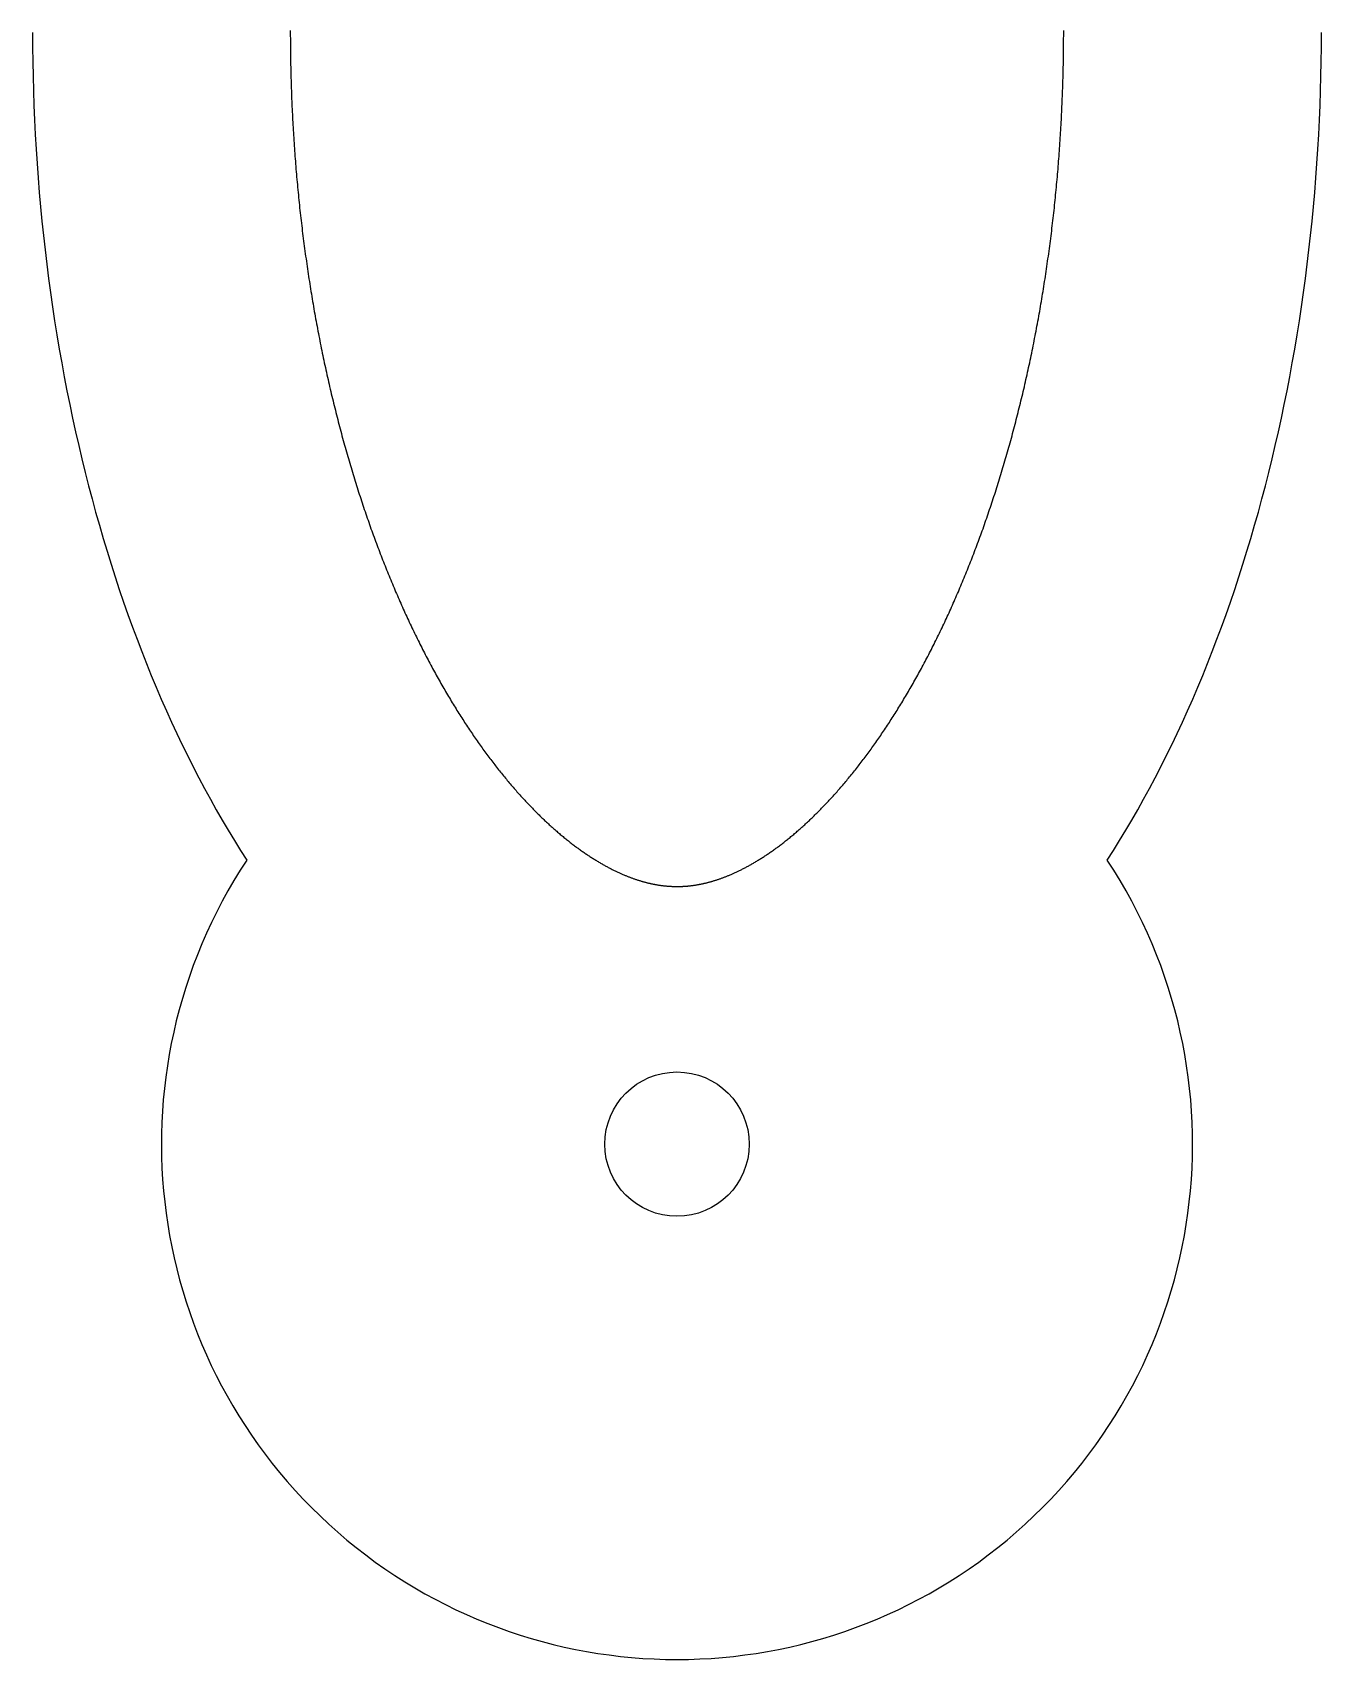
# Model space of a CAD drawing. Extents: x 0 to 210, y 0 to 192.
# Drawn here: x 105 to 155, y 0 to 63.1 of the extents above; entities that cross this region are included whole.
import ezdxf

# ---------------------------------------------------------------- set-up
doc = ezdxf.new("R2010")
doc.units = 0
doc.layers.get('0').update_dxf_attribs({"linetype": 'CONTINUOUS'})

msp = doc.modelspace()

# ---------------------------------------------------------------- linework, layer by layer
at = {"linetype": 'CONTINUOUS'}
for points in [[(105, 63.142, 0), (105.002, 62.575, 0), (105.009, 62.009, 0), (105.019, 61.444, 0), (105.034, 60.878, 0), (105.054, 60.313, 0), (105.077, 59.748, 0), (105.105, 59.184, 0), (105.138, 58.621, 0), (105.174, 58.058, 0), (105.215, 57.497, 0), (105.26, 56.936, 0), (105.309, 56.376, 0), (105.363, 55.818, 0), (105.421, 55.26, 0), (105.483, 54.704, 0), (105.549, 54.15, 0), (105.62, 53.597, 0), (105.694, 53.046, 0), (105.773, 52.496, 0), (105.856, 51.949, 0), (105.943, 51.403, 0), (106.035, 50.859, 0), (106.13, 50.317, 0), (106.23, 49.778, 0), (106.333, 49.241, 0), (106.441, 48.706, 0), (106.553, 48.174, 0), (106.669, 47.644, 0), (106.789, 47.117, 0), (106.912, 46.593, 0), (107.04, 46.072, 0), (107.172, 45.553, 0), (107.308, 45.038, 0), (107.447, 44.526, 0), (107.591, 44.016, 0), (107.738, 43.511, 0), (107.889, 43.008, 0), (108.044, 42.509, 0), (108.203, 42.014, 0), (108.366, 41.522, 0), (108.532, 41.034, 0), (108.702, 40.55, 0), (108.876, 40.069, 0), (109.053, 39.593, 0), (109.234, 39.121, 0), (109.418, 38.653, 0), (109.606, 38.189, 0), (109.798, 37.729, 0), (109.993, 37.274, 0), (110.191, 36.823, 0), (110.393, 36.377, 0), (110.598, 35.935, 0), (110.807, 35.498, 0), (111.018, 35.066, 0), (111.234, 34.638, 0), (111.452, 34.216, 0), (111.674, 33.798, 0), (111.898, 33.386, 0), (112.126, 32.978, 0), (112.357, 32.576, 0), (112.591, 32.179, 0), (112.828, 31.788, 0), (113.068, 31.402, 0), (113.311, 31.021, 0)], [(146.689, 31.021, 0), (146.932, 31.402, 0), (147.172, 31.788, 0), (147.409, 32.179, 0), (147.643, 32.576, 0), (147.874, 32.978, 0), (148.102, 33.386, 0), (148.327, 33.798, 0), (148.548, 34.216, 0), (148.766, 34.638, 0), (148.982, 35.066, 0), (149.193, 35.498, 0), (149.402, 35.935, 0), (149.607, 36.377, 0), (149.809, 36.823, 0), (150.007, 37.274, 0), (150.202, 37.729, 0), (150.394, 38.189, 0), (150.582, 38.653, 0), (150.766, 39.121, 0), (150.947, 39.593, 0), (151.124, 40.069, 0), (151.298, 40.55, 0), (151.468, 41.034, 0), (151.634, 41.522, 0), (151.797, 42.014, 0), (151.956, 42.509, 0), (152.111, 43.008, 0), (152.262, 43.511, 0), (152.409, 44.016, 0), (152.553, 44.526, 0), (152.692, 45.038, 0), (152.828, 45.553, 0), (152.96, 46.072, 0), (153.088, 46.593, 0), (153.211, 47.117, 0), (153.331, 47.644, 0), (153.447, 48.174, 0), (153.559, 48.706, 0), (153.667, 49.241, 0), (153.77, 49.778, 0), (153.87, 50.317, 0), (153.965, 50.859, 0), (154.057, 51.403, 0), (154.144, 51.949, 0), (154.227, 52.496, 0), (154.306, 53.046, 0), (154.381, 53.597, 0), (154.451, 54.15, 0), (154.517, 54.704, 0), (154.579, 55.26, 0), (154.637, 55.818, 0), (154.691, 56.376, 0), (154.74, 56.936, 0), (154.785, 57.497, 0), (154.826, 58.058, 0), (154.862, 58.621, 0), (154.895, 59.184, 0), (154.923, 59.748, 0), (154.946, 60.313, 0), (154.966, 60.878, 0), (154.981, 61.444, 0), (154.991, 62.009, 0), (154.998, 62.575, 0), (155, 63.142, 0)]]:
    msp.add_polyline3d(points, dxfattribs=at)
msp.add_polyline3d([(115, 63.218, 0), (115, 63.116, 0), (115, 63.014, 0), (115.001, 62.912, 0), (115.001, 62.81, 0), (115.002, 62.709, 0), (115.002, 62.607, 0), (115.003, 62.505, 0), (115.004, 62.403, 0), (115.006, 62.301, 0), (115.007, 62.199, 0), (115.009, 62.097, 0), (115.01, 61.995, 0), (115.012, 61.894, 0), (115.014, 61.792, 0), (115.016, 61.69, 0), (115.019, 61.588, 0), (115.021, 61.487, 0), (115.024, 61.385, 0), (115.027, 61.283, 0), (115.03, 61.181, 0), (115.033, 61.08, 0), (115.036, 60.978, 0), (115.04, 60.876, 0), (115.044, 60.775, 0), (115.047, 60.673, 0), (115.051, 60.571, 0), (115.055, 60.47, 0), (115.06, 60.368, 0), (115.064, 60.267, 0), (115.069, 60.165, 0), (115.074, 60.064, 0), (115.079, 59.962, 0), (115.084, 59.861, 0), (115.089, 59.76, 0), (115.094, 59.658, 0), (115.1, 59.557, 0), (115.106, 59.456, 0), (115.112, 59.355, 0), (115.118, 59.253, 0), (115.124, 59.152, 0), (115.13, 59.051, 0), (115.137, 58.95, 0), (115.144, 58.849, 0), (115.15, 58.748, 0), (115.157, 58.647, 0), (115.165, 58.546, 0), (115.172, 58.445, 0), (115.179, 58.345, 0), (115.187, 58.244, 0), (115.195, 58.143, 0), (115.203, 58.043, 0), (115.211, 57.942, 0), (115.219, 57.841, 0), (115.228, 57.741, 0), (115.236, 57.64, 0), (115.245, 57.54, 0), (115.254, 57.44, 0), (115.263, 57.339, 0), (115.272, 57.239, 0), (115.282, 57.139, 0), (115.291, 57.039, 0), (115.301, 56.939, 0), (115.311, 56.839, 0), (115.321, 56.739, 0), (115.331, 56.639, 0), (115.341, 56.539, 0), (115.352, 56.439, 0), (115.362, 56.34, 0), (115.373, 56.24, 0), (115.384, 56.14, 0), (115.395, 56.041, 0), (115.407, 55.942, 0), (115.418, 55.842, 0), (115.43, 55.743, 0), (115.441, 55.644, 0), (115.453, 55.545, 0), (115.465, 55.446, 0), (115.477, 55.347, 0), (115.49, 55.248, 0), (115.502, 55.149, 0), (115.515, 55.05, 0), (115.528, 54.951, 0), (115.541, 54.853, 0), (115.554, 54.754, 0), (115.567, 54.656, 0), (115.58, 54.558, 0), (115.594, 54.459, 0), (115.608, 54.361, 0), (115.621, 54.263, 0), (115.635, 54.165, 0), (115.65, 54.067, 0), (115.664, 53.969, 0), (115.678, 53.872, 0), (115.693, 53.774, 0), (115.708, 53.676, 0), (115.723, 53.579, 0), (115.738, 53.482, 0), (115.753, 53.384, 0), (115.768, 53.287, 0), (115.784, 53.19, 0), (115.8, 53.093, 0), (115.816, 52.996, 0), (115.832, 52.9, 0), (115.848, 52.803, 0), (115.864, 52.706, 0), (115.88, 52.61, 0), (115.897, 52.513, 0), (115.914, 52.417, 0), (115.931, 52.321, 0), (115.948, 52.225, 0), (115.965, 52.129, 0), (115.982, 52.033, 0), (116, 51.937, 0), (116.017, 51.842, 0), (116.035, 51.746, 0), (116.053, 51.651, 0), (116.071, 51.556, 0), (116.089, 51.46, 0), (116.107, 51.365, 0), (116.126, 51.271, 0), (116.145, 51.176, 0), (116.163, 51.081, 0), (116.182, 50.986, 0), (116.201, 50.892, 0), (116.22, 50.798, 0), (116.24, 50.703, 0), (116.259, 50.609, 0), (116.279, 50.515, 0), (116.299, 50.421, 0), (116.319, 50.328, 0), (116.339, 50.234, 0), (116.359, 50.141, 0), (116.379, 50.047, 0), (116.4, 49.954, 0), (116.42, 49.861, 0), (116.441, 49.768, 0), (116.462, 49.675, 0), (116.483, 49.583, 0), (116.504, 49.49, 0), (116.525, 49.398, 0), (116.547, 49.305, 0), (116.568, 49.213, 0), (116.59, 49.121, 0), (116.612, 49.029, 0), (116.634, 48.937, 0), (116.656, 48.846, 0), (116.678, 48.754, 0), (116.701, 48.663, 0), (116.723, 48.572, 0), (116.746, 48.481, 0), (116.769, 48.39, 0), (116.792, 48.299, 0), (116.815, 48.209, 0), (116.838, 48.118, 0), (116.861, 48.028, 0), (116.885, 47.938, 0), (116.908, 47.848, 0), (116.932, 47.758, 0), (116.956, 47.668, 0), (116.98, 47.579, 0), (117.004, 47.489, 0), (117.028, 47.4, 0), (117.052, 47.311, 0), (117.077, 47.222, 0), (117.102, 47.133, 0), (117.126, 47.045, 0), (117.151, 46.956, 0), (117.176, 46.868, 0), (117.201, 46.78, 0), (117.227, 46.692, 0), (117.252, 46.604, 0), (117.278, 46.516, 0), (117.303, 46.429, 0), (117.329, 46.342, 0), (117.355, 46.255, 0), (117.381, 46.168, 0), (117.407, 46.081, 0), (117.433, 45.994, 0), (117.46, 45.908, 0), (117.486, 45.821, 0), (117.513, 45.735, 0), (117.54, 45.649, 0), (117.567, 45.564, 0), (117.594, 45.478, 0), (117.621, 45.393, 0), (117.648, 45.307, 0), (117.676, 45.222, 0), (117.703, 45.137, 0), (117.731, 45.053, 0), (117.758, 44.968, 0), (117.786, 44.884, 0), (117.814, 44.8, 0), (117.842, 44.716, 0), (117.87, 44.632, 0), (117.899, 44.548, 0), (117.927, 44.465, 0), (117.956, 44.382, 0), (117.984, 44.299, 0), (118.013, 44.216, 0), (118.042, 44.133, 0), (118.071, 44.051, 0), (118.1, 43.968, 0), (118.129, 43.886, 0), (118.159, 43.804, 0), (118.188, 43.723, 0), (118.218, 43.641, 0), (118.247, 43.56, 0), (118.277, 43.478, 0), (118.307, 43.398, 0), (118.337, 43.317, 0), (118.367, 43.236, 0), (118.397, 43.156, 0), (118.427, 43.076, 0), (118.458, 42.996, 0), (118.488, 42.916, 0), (118.519, 42.836, 0), (118.549, 42.757, 0), (118.58, 42.678, 0), (118.611, 42.599, 0), (118.642, 42.52, 0), (118.673, 42.442, 0), (118.704, 42.363, 0), (118.736, 42.285, 0), (118.767, 42.207, 0), (118.799, 42.13, 0), (118.83, 42.052, 0), (118.862, 41.975, 0), (118.894, 41.898, 0), (118.925, 41.821, 0), (118.957, 41.744, 0), (118.99, 41.668, 0), (119.022, 41.592, 0), (119.054, 41.516, 0), (119.086, 41.44, 0), (119.119, 41.364, 0), (119.151, 41.289, 0), (119.184, 41.214, 0), (119.217, 41.139, 0), (119.249, 41.064, 0), (119.282, 40.99, 0), (119.315, 40.915, 0), (119.348, 40.841, 0), (119.381, 40.768, 0), (119.415, 40.694, 0), (119.448, 40.621, 0), (119.481, 40.548, 0), (119.515, 40.475, 0), (119.549, 40.402, 0), (119.582, 40.33, 0), (119.616, 40.257, 0), (119.65, 40.185, 0), (119.684, 40.114, 0), (119.718, 40.042, 0), (119.752, 39.971, 0), (119.786, 39.9, 0), (119.82, 39.829, 0), (119.855, 39.758, 0), (119.889, 39.688, 0), (119.923, 39.618, 0), (119.958, 39.548, 0), (119.993, 39.478, 0), (120.027, 39.409, 0), (120.062, 39.34, 0), (120.097, 39.271, 0), (120.132, 39.202, 0), (120.167, 39.134, 0), (120.202, 39.065, 0), (120.237, 38.997, 0), (120.272, 38.93, 0), (120.307, 38.862, 0), (120.343, 38.795, 0), (120.378, 38.728, 0), (120.413, 38.661, 0), (120.449, 38.595, 0), (120.485, 38.528, 0), (120.52, 38.462, 0), (120.556, 38.397, 0), (120.592, 38.331, 0), (120.627, 38.266, 0), (120.663, 38.201, 0), (120.699, 38.136, 0), (120.735, 38.071, 0), (120.771, 38.007, 0), (120.807, 37.943, 0), (120.843, 37.879, 0), (120.88, 37.816, 0), (120.916, 37.752, 0), (120.952, 37.689, 0), (120.988, 37.627, 0), (121.025, 37.564, 0), (121.061, 37.502, 0), (121.098, 37.44, 0), (121.134, 37.378, 0), (121.171, 37.316, 0), (121.208, 37.255, 0), (121.244, 37.194, 0), (121.281, 37.133, 0), (121.318, 37.073, 0), (121.355, 37.013, 0), (121.391, 36.953, 0), (121.428, 36.893, 0), (121.465, 36.834, 0), (121.502, 36.775, 0), (121.539, 36.716, 0), (121.576, 36.657, 0), (121.613, 36.599, 0), (121.65, 36.54, 0), (121.688, 36.483, 0), (121.725, 36.425, 0), (121.762, 36.368, 0), (121.799, 36.311, 0), (121.837, 36.254, 0), (121.874, 36.197, 0), (121.911, 36.141, 0), (121.949, 36.085, 0), (121.986, 36.029, 0), (122.023, 35.974, 0), (122.061, 35.919, 0), (122.098, 35.864, 0), (122.136, 35.809, 0), (122.173, 35.755, 0), (122.211, 35.701, 0), (122.248, 35.647, 0), (122.286, 35.593, 0), (122.324, 35.54, 0), (122.361, 35.487, 0), (122.399, 35.434, 0), (122.437, 35.382, 0), (122.474, 35.33, 0), (122.512, 35.278, 0), (122.55, 35.226, 0), (122.587, 35.175, 0), (122.625, 35.124, 0), (122.663, 35.073, 0), (122.701, 35.023, 0), (122.738, 34.972, 0), (122.776, 34.922, 0), (122.814, 34.873, 0), (122.852, 34.823, 0), (122.889, 34.774, 0), (122.927, 34.725, 0), (122.965, 34.677, 0), (123.003, 34.628, 0), (123.04, 34.58, 0), (123.078, 34.532, 0), (123.116, 34.485, 0), (123.154, 34.438, 0), (123.191, 34.391, 0), (123.229, 34.344, 0), (123.267, 34.298, 0), (123.304, 34.252, 0), (123.342, 34.206, 0), (123.38, 34.16, 0), (123.417, 34.115, 0), (123.455, 34.07, 0), (123.493, 34.025, 0), (123.53, 33.981, 0), (123.568, 33.937, 0), (123.606, 33.893, 0), (123.643, 33.849, 0), (123.681, 33.806, 0), (123.718, 33.763, 0), (123.756, 33.72, 0), (123.793, 33.677, 0), (123.831, 33.635, 0), (123.868, 33.593, 0), (123.906, 33.551, 0), (123.943, 33.51, 0), (123.98, 33.469, 0), (124.018, 33.428, 0), (124.055, 33.388, 0), (124.092, 33.347, 0), (124.129, 33.307, 0), (124.167, 33.267, 0), (124.204, 33.228, 0), (124.241, 33.189, 0), (124.278, 33.15, 0), (124.315, 33.111, 0), (124.352, 33.073, 0), (124.389, 33.035, 0), (124.426, 32.997, 0), (124.463, 32.96, 0), (124.5, 32.922, 0), (124.537, 32.886, 0), (124.573, 32.849, 0), (124.61, 32.812, 0), (124.647, 32.776, 0), (124.683, 32.741, 0), (124.72, 32.705, 0), (124.756, 32.67, 0), (124.793, 32.635, 0), (124.829, 32.6, 0), (124.866, 32.566, 0), (124.902, 32.532, 0), (124.938, 32.498, 0), (124.974, 32.464, 0), (125.01, 32.431, 0), (125.046, 32.398, 0), (125.082, 32.365, 0), (125.118, 32.332, 0), (125.154, 32.3, 0), (125.19, 32.268, 0), (125.226, 32.237, 0), (125.261, 32.205, 0), (125.297, 32.174, 0), (125.332, 32.143, 0), (125.368, 32.113, 0), (125.403, 32.082, 0), (125.439, 32.052, 0), (125.474, 32.022, 0), (125.509, 31.993, 0), (125.544, 31.964, 0), (125.579, 31.935, 0), (125.614, 31.906, 0), (125.649, 31.877, 0), (125.684, 31.849, 0), (125.718, 31.821, 0), (125.753, 31.794, 0), (125.788, 31.766, 0), (125.822, 31.739, 0), (125.856, 31.712, 0), (125.891, 31.685, 0), (125.925, 31.659, 0), (125.959, 31.633, 0), (125.993, 31.607, 0), (126.027, 31.581, 0), (126.061, 31.556, 0), (126.095, 31.531, 0), (126.129, 31.506, 0), (126.162, 31.482, 0), (126.196, 31.457, 0), (126.229, 31.433, 0), (126.262, 31.409, 0), (126.296, 31.386, 0), (126.329, 31.362, 0), (126.362, 31.339, 0), (126.395, 31.316, 0), (126.428, 31.294, 0), (126.46, 31.271, 0), (126.493, 31.249, 0), (126.526, 31.227, 0), (126.558, 31.206, 0), (126.59, 31.184, 0), (126.623, 31.163, 0), (126.655, 31.142, 0), (126.687, 31.122, 0), (126.719, 31.101, 0), (126.751, 31.081, 0), (126.782, 31.061, 0), (126.814, 31.041, 0), (126.845, 31.022, 0), (126.877, 31.003, 0), (126.908, 30.984, 0), (126.939, 30.965, 0), (126.97, 30.946, 0), (127.001, 30.928, 0), (127.032, 30.91, 0), (127.063, 30.892, 0), (127.093, 30.875, 0), (127.124, 30.857, 0), (127.154, 30.84, 0), (127.185, 30.823, 0), (127.215, 30.806, 0), (127.245, 30.79, 0), (127.275, 30.774, 0), (127.305, 30.757, 0), (127.334, 30.742, 0), (127.364, 30.726, 0), (127.393, 30.71, 0), (127.423, 30.695, 0), (127.452, 30.68, 0), (127.481, 30.665, 0), (127.51, 30.651, 0), (127.539, 30.636, 0), (127.568, 30.622, 0), (127.597, 30.608, 0), (127.625, 30.594, 0), (127.654, 30.581, 0), (127.682, 30.567, 0), (127.711, 30.554, 0), (127.739, 30.541, 0), (127.767, 30.528, 0), (127.795, 30.515, 0), (127.823, 30.503, 0), (127.85, 30.491, 0), (127.878, 30.479, 0), (127.905, 30.467, 0), (127.933, 30.455, 0), (127.96, 30.444, 0), (127.987, 30.432, 0), (128.014, 30.421, 0), (128.041, 30.41, 0), (128.068, 30.399, 0), (128.095, 30.389, 0), (128.121, 30.378, 0), (128.148, 30.368, 0), (128.174, 30.358, 0), (128.2, 30.348, 0), (128.227, 30.338, 0), (128.253, 30.329, 0), (128.279, 30.319, 0), (128.304, 30.31, 0), (128.33, 30.301, 0), (128.356, 30.292, 0), (128.381, 30.283, 0), (128.407, 30.275, 0), (128.432, 30.266, 0), (128.457, 30.258, 0), (128.482, 30.25, 0), (128.507, 30.242, 0), (128.532, 30.234, 0), (128.557, 30.226, 0), (128.581, 30.219, 0), (128.606, 30.211, 0), (128.63, 30.204, 0), (128.655, 30.197, 0), (128.679, 30.19, 0), (128.703, 30.183, 0), (128.727, 30.177, 0), (128.751, 30.17, 0), (128.775, 30.164, 0), (128.799, 30.158, 0), (128.822, 30.151, 0), (128.846, 30.145, 0), (128.87, 30.14, 0), (128.893, 30.134, 0), (128.916, 30.128, 0), (128.94, 30.123, 0), (128.963, 30.118, 0), (128.986, 30.112, 0), (129.009, 30.107, 0), (129.032, 30.103, 0), (129.055, 30.098, 0), (129.078, 30.093, 0), (129.1, 30.089, 0), (129.123, 30.084, 0), (129.146, 30.08, 0), (129.168, 30.076, 0), (129.191, 30.072, 0), (129.213, 30.068, 0), (129.235, 30.064, 0), (129.258, 30.06, 0), (129.28, 30.057, 0), (129.302, 30.053, 0), (129.324, 30.05, 0), (129.346, 30.047, 0), (129.368, 30.044, 0), (129.39, 30.041, 0), (129.412, 30.038, 0), (129.434, 30.035, 0), (129.456, 30.033, 0), (129.478, 30.03, 0), (129.499, 30.028, 0), (129.521, 30.025, 0), (129.542, 30.023, 0), (129.564, 30.021, 0), (129.586, 30.019, 0), (129.607, 30.017, 0), (129.629, 30.015, 0), (129.65, 30.014, 0), (129.671, 30.012, 0), (129.693, 30.011, 0), (129.714, 30.009, 0), (129.735, 30.008, 0), (129.757, 30.007, 0), (129.778, 30.006, 0), (129.799, 30.005, 0), (129.82, 30.004, 0), (129.841, 30.003, 0), (129.863, 30.002, 0), (129.884, 30.001, 0), (129.905, 30.001, 0), (129.926, 30, 0), (129.947, 30, 0), (129.968, 30, 0), (129.99, 30, 0), (130.011, 30, 0), (130.032, 30, 0), (130.053, 30, 0), (130.074, 30, 0), (130.095, 30.001, 0), (130.116, 30.001, 0), (130.138, 30.002, 0), (130.159, 30.002, 0), (130.18, 30.003, 0), (130.201, 30.004, 0), (130.222, 30.005, 0), (130.244, 30.006, 0), (130.265, 30.007, 0), (130.286, 30.008, 0), (130.308, 30.01, 0), (130.329, 30.011, 0), (130.35, 30.013, 0), (130.372, 30.015, 0), (130.393, 30.016, 0), (130.415, 30.018, 0), (130.436, 30.02, 0), (130.458, 30.023, 0), (130.479, 30.025, 0), (130.501, 30.027, 0), (130.523, 30.03, 0), (130.544, 30.032, 0), (130.566, 30.035, 0), (130.588, 30.038, 0), (130.61, 30.041, 0), (130.632, 30.044, 0), (130.653, 30.047, 0), (130.676, 30.05, 0), (130.698, 30.054, 0), (130.72, 30.057, 0), (130.742, 30.061, 0), (130.764, 30.064, 0), (130.786, 30.068, 0), (130.809, 30.072, 0), (130.831, 30.076, 0), (130.854, 30.08, 0), (130.876, 30.085, 0), (130.899, 30.089, 0), (130.922, 30.094, 0), (130.945, 30.098, 0), (130.967, 30.103, 0), (130.99, 30.108, 0), (131.014, 30.113, 0), (131.037, 30.118, 0), (131.06, 30.123, 0), (131.083, 30.129, 0), (131.107, 30.134, 0), (131.13, 30.14, 0), (131.154, 30.146, 0), (131.177, 30.152, 0), (131.201, 30.158, 0), (131.225, 30.164, 0), (131.249, 30.17, 0), (131.273, 30.177, 0), (131.297, 30.183, 0), (131.321, 30.19, 0), (131.346, 30.197, 0), (131.37, 30.204, 0), (131.395, 30.211, 0), (131.419, 30.219, 0), (131.444, 30.226, 0), (131.469, 30.234, 0), (131.494, 30.242, 0), (131.518, 30.25, 0), (131.544, 30.258, 0), (131.569, 30.266, 0), (131.594, 30.275, 0), (131.619, 30.283, 0), (131.645, 30.292, 0), (131.671, 30.301, 0), (131.696, 30.31, 0), (131.722, 30.319, 0), (131.748, 30.329, 0), (131.774, 30.338, 0), (131.8, 30.348, 0), (131.826, 30.358, 0), (131.853, 30.368, 0), (131.879, 30.378, 0), (131.906, 30.389, 0), (131.932, 30.399, 0), (131.959, 30.41, 0), (131.986, 30.421, 0), (132.013, 30.432, 0), (132.04, 30.443, 0), (132.067, 30.455, 0), (132.095, 30.467, 0), (132.122, 30.479, 0), (132.149, 30.491, 0), (132.177, 30.503, 0), (132.205, 30.515, 0), (132.233, 30.528, 0), (132.261, 30.541, 0), (132.289, 30.554, 0), (132.317, 30.567, 0), (132.346, 30.58, 0), (132.374, 30.594, 0), (132.403, 30.608, 0), (132.431, 30.622, 0), (132.46, 30.636, 0), (132.489, 30.651, 0), (132.518, 30.665, 0), (132.547, 30.68, 0), (132.577, 30.695, 0), (132.606, 30.71, 0), (132.636, 30.726, 0), (132.665, 30.741, 0), (132.695, 30.757, 0), (132.725, 30.773, 0), (132.755, 30.79, 0), (132.785, 30.806, 0), (132.815, 30.823, 0), (132.846, 30.84, 0), (132.876, 30.857, 0), (132.907, 30.875, 0), (132.937, 30.892, 0), (132.968, 30.91, 0), (132.999, 30.928, 0), (133.03, 30.947, 0), (133.061, 30.965, 0), (133.092, 30.984, 0), (133.123, 31.003, 0), (133.155, 31.022, 0), (133.186, 31.042, 0), (133.218, 31.062, 0), (133.25, 31.081, 0), (133.282, 31.102, 0), (133.314, 31.122, 0), (133.346, 31.143, 0), (133.378, 31.164, 0), (133.41, 31.185, 0), (133.442, 31.206, 0), (133.475, 31.228, 0), (133.507, 31.25, 0), (133.54, 31.272, 0), (133.573, 31.294, 0), (133.605, 31.316, 0), (133.638, 31.339, 0), (133.671, 31.362, 0), (133.705, 31.386, 0), (133.738, 31.409, 0), (133.771, 31.433, 0), (133.804, 31.457, 0), (133.838, 31.481, 0), (133.871, 31.506, 0), (133.905, 31.531, 0), (133.939, 31.556, 0), (133.973, 31.581, 0), (134.007, 31.607, 0), (134.041, 31.633, 0), (134.075, 31.659, 0), (134.109, 31.685, 0), (134.143, 31.712, 0), (134.178, 31.739, 0), (134.212, 31.766, 0), (134.247, 31.793, 0), (134.281, 31.821, 0), (134.316, 31.849, 0), (134.351, 31.877, 0), (134.386, 31.906, 0), (134.421, 31.934, 0), (134.456, 31.963, 0), (134.491, 31.993, 0), (134.526, 32.022, 0), (134.561, 32.052, 0), (134.597, 32.082, 0), (134.632, 32.112, 0), (134.667, 32.143, 0), (134.703, 32.174, 0), (134.739, 32.205, 0), (134.774, 32.237, 0), (134.81, 32.268, 0), (134.846, 32.3, 0), (134.882, 32.333, 0), (134.918, 32.365, 0), (134.954, 32.398, 0), (134.99, 32.431, 0), (135.026, 32.464, 0), (135.062, 32.498, 0), (135.098, 32.532, 0), (135.135, 32.566, 0), (135.171, 32.6, 0), (135.207, 32.635, 0), (135.244, 32.67, 0), (135.28, 32.705, 0), (135.317, 32.741, 0), (135.353, 32.777, 0), (135.39, 32.813, 0), (135.427, 32.849, 0), (135.464, 32.886, 0), (135.5, 32.923, 0), (135.537, 32.96, 0), (135.574, 32.997, 0), (135.611, 33.035, 0), (135.648, 33.073, 0), (135.685, 33.111, 0), (135.722, 33.15, 0), (135.759, 33.189, 0), (135.796, 33.228, 0), (135.833, 33.267, 0), (135.871, 33.307, 0), (135.908, 33.347, 0), (135.945, 33.387, 0), (135.982, 33.428, 0), (136.02, 33.469, 0), (136.057, 33.51, 0), (136.094, 33.551, 0), (136.132, 33.593, 0), (136.169, 33.635, 0), (136.207, 33.677, 0), (136.244, 33.719, 0), (136.282, 33.762, 0), (136.319, 33.805, 0), (136.357, 33.848, 0), (136.394, 33.892, 0), (136.432, 33.936, 0), (136.47, 33.98, 0), (136.507, 34.024, 0), (136.545, 34.069, 0), (136.583, 34.114, 0), (136.62, 34.16, 0), (136.658, 34.205, 0), (136.696, 34.251, 0), (136.733, 34.297, 0), (136.771, 34.343, 0), (136.809, 34.39, 0), (136.847, 34.437, 0), (136.884, 34.484, 0), (136.922, 34.532, 0), (136.96, 34.58, 0), (136.998, 34.628, 0), (137.035, 34.676, 0), (137.073, 34.725, 0), (137.111, 34.774, 0), (137.149, 34.823, 0), (137.186, 34.872, 0), (137.224, 34.922, 0), (137.262, 34.972, 0), (137.299, 35.022, 0), (137.337, 35.073, 0), (137.375, 35.124, 0), (137.413, 35.175, 0), (137.45, 35.226, 0), (137.488, 35.278, 0), (137.526, 35.33, 0), (137.563, 35.382, 0), (137.601, 35.434, 0), (137.639, 35.487, 0), (137.676, 35.54, 0), (137.714, 35.593, 0), (137.751, 35.647, 0), (137.789, 35.701, 0), (137.827, 35.755, 0), (137.864, 35.809, 0), (137.902, 35.864, 0), (137.939, 35.919, 0), (137.977, 35.974, 0), (138.014, 36.029, 0), (138.051, 36.085, 0), (138.089, 36.141, 0), (138.126, 36.197, 0), (138.163, 36.254, 0), (138.201, 36.311, 0), (138.238, 36.368, 0), (138.275, 36.425, 0), (138.312, 36.483, 0), (138.35, 36.54, 0), (138.387, 36.598, 0), (138.424, 36.657, 0), (138.461, 36.715, 0), (138.498, 36.774, 0), (138.535, 36.834, 0), (138.572, 36.893, 0), (138.609, 36.953, 0), (138.646, 37.013, 0), (138.682, 37.073, 0), (138.719, 37.133, 0), (138.756, 37.194, 0), (138.793, 37.255, 0), (138.829, 37.316, 0), (138.866, 37.378, 0), (138.902, 37.439, 0), (138.939, 37.501, 0), (138.975, 37.564, 0), (139.012, 37.626, 0), (139.048, 37.689, 0), (139.084, 37.752, 0), (139.121, 37.815, 0), (139.157, 37.879, 0), (139.193, 37.943, 0), (139.229, 38.007, 0), (139.265, 38.071, 0), (139.301, 38.136, 0), (139.337, 38.2, 0), (139.373, 38.266, 0), (139.409, 38.331, 0), (139.444, 38.396, 0), (139.48, 38.462, 0), (139.516, 38.528, 0), (139.551, 38.594, 0), (139.587, 38.661, 0), (139.622, 38.728, 0), (139.658, 38.795, 0), (139.693, 38.862, 0), (139.728, 38.93, 0), (139.763, 38.997, 0), (139.798, 39.065, 0), (139.833, 39.134, 0), (139.868, 39.202, 0), (139.903, 39.271, 0), (139.938, 39.34, 0), (139.973, 39.409, 0), (140.007, 39.478, 0), (140.042, 39.548, 0), (140.077, 39.618, 0), (140.111, 39.688, 0), (140.145, 39.758, 0), (140.18, 39.829, 0), (140.214, 39.9, 0), (140.248, 39.971, 0), (140.282, 40.042, 0), (140.316, 40.114, 0), (140.35, 40.185, 0), (140.384, 40.257, 0), (140.418, 40.33, 0), (140.451, 40.402, 0), (140.485, 40.475, 0), (140.519, 40.548, 0), (140.552, 40.621, 0), (140.585, 40.694, 0), (140.619, 40.768, 0), (140.652, 40.841, 0), (140.685, 40.915, 0), (140.718, 40.99, 0), (140.751, 41.064, 0), (140.783, 41.139, 0), (140.816, 41.214, 0), (140.849, 41.289, 0), (140.881, 41.364, 0), (140.914, 41.44, 0), (140.946, 41.516, 0), (140.978, 41.592, 0), (141.01, 41.668, 0), (141.043, 41.744, 0), (141.075, 41.821, 0), (141.106, 41.898, 0), (141.138, 41.975, 0), (141.17, 42.052, 0), (141.201, 42.13, 0), (141.233, 42.207, 0), (141.264, 42.285, 0), (141.296, 42.363, 0), (141.327, 42.442, 0), (141.358, 42.52, 0), (141.389, 42.599, 0), (141.42, 42.678, 0), (141.451, 42.757, 0), (141.481, 42.836, 0), (141.512, 42.916, 0), (141.542, 42.996, 0), (141.573, 43.076, 0), (141.603, 43.156, 0), (141.633, 43.236, 0), (141.663, 43.317, 0), (141.693, 43.398, 0), (141.723, 43.479, 0), (141.753, 43.56, 0), (141.782, 43.641, 0), (141.812, 43.723, 0), (141.841, 43.804, 0), (141.871, 43.886, 0), (141.9, 43.968, 0), (141.929, 44.051, 0), (141.958, 44.133, 0), (141.987, 44.216, 0), (142.015, 44.299, 0), (142.044, 44.382, 0), (142.073, 44.465, 0), (142.101, 44.548, 0), (142.129, 44.632, 0), (142.158, 44.716, 0), (142.186, 44.8, 0), (142.214, 44.884, 0), (142.241, 44.968, 0), (142.269, 45.053, 0), (142.297, 45.138, 0), (142.324, 45.222, 0), (142.352, 45.308, 0), (142.379, 45.393, 0), (142.406, 45.478, 0), (142.433, 45.564, 0), (142.46, 45.65, 0), (142.487, 45.735, 0), (142.513, 45.822, 0), (142.54, 45.908, 0), (142.566, 45.994, 0), (142.593, 46.081, 0), (142.619, 46.168, 0), (142.645, 46.255, 0), (142.671, 46.342, 0), (142.697, 46.429, 0), (142.722, 46.517, 0), (142.748, 46.604, 0), (142.773, 46.692, 0), (142.798, 46.78, 0), (142.824, 46.868, 0), (142.849, 46.956, 0), (142.874, 47.045, 0), (142.898, 47.133, 0), (142.923, 47.222, 0), (142.948, 47.311, 0), (142.972, 47.4, 0), (142.996, 47.489, 0), (143.02, 47.579, 0), (143.044, 47.668, 0), (143.068, 47.758, 0), (143.092, 47.848, 0), (143.116, 47.938, 0), (143.139, 48.028, 0), (143.162, 48.118, 0), (143.186, 48.209, 0), (143.209, 48.299, 0), (143.232, 48.39, 0), (143.254, 48.481, 0), (143.277, 48.572, 0), (143.299, 48.663, 0), (143.322, 48.754, 0), (143.344, 48.846, 0), (143.366, 48.937, 0), (143.388, 49.029, 0), (143.41, 49.121, 0), (143.432, 49.213, 0), (143.453, 49.305, 0), (143.475, 49.397, 0), (143.496, 49.49, 0), (143.517, 49.582, 0), (143.538, 49.675, 0), (143.559, 49.768, 0), (143.58, 49.861, 0), (143.6, 49.954, 0), (143.621, 50.047, 0), (143.641, 50.141, 0), (143.661, 50.234, 0), (143.681, 50.328, 0), (143.701, 50.421, 0), (143.721, 50.515, 0), (143.741, 50.609, 0), (143.76, 50.703, 0), (143.779, 50.798, 0), (143.799, 50.892, 0), (143.818, 50.986, 0), (143.837, 51.081, 0), (143.855, 51.176, 0), (143.874, 51.271, 0), (143.892, 51.366, 0), (143.911, 51.461, 0), (143.929, 51.556, 0), (143.947, 51.651, 0), (143.965, 51.746, 0), (143.983, 51.842, 0), (144, 51.938, 0), (144.018, 52.033, 0), (144.035, 52.129, 0), (144.052, 52.225, 0), (144.069, 52.321, 0), (144.086, 52.417, 0), (144.103, 52.514, 0), (144.119, 52.61, 0), (144.136, 52.706, 0), (144.152, 52.803, 0), (144.168, 52.9, 0), (144.184, 52.996, 0), (144.2, 53.093, 0), (144.216, 53.19, 0), (144.231, 53.287, 0), (144.247, 53.384, 0), (144.262, 53.482, 0), (144.277, 53.579, 0), (144.292, 53.677, 0), (144.307, 53.774, 0), (144.321, 53.872, 0), (144.336, 53.969, 0), (144.35, 54.067, 0), (144.364, 54.165, 0), (144.378, 54.263, 0), (144.392, 54.361, 0), (144.406, 54.459, 0), (144.42, 54.558, 0), (144.433, 54.656, 0), (144.446, 54.754, 0), (144.459, 54.853, 0), (144.472, 54.951, 0), (144.485, 55.05, 0), (144.498, 55.149, 0), (144.51, 55.248, 0), (144.523, 55.347, 0), (144.535, 55.446, 0), (144.547, 55.545, 0), (144.559, 55.644, 0), (144.571, 55.743, 0), (144.582, 55.842, 0), (144.594, 55.942, 0), (144.605, 56.041, 0), (144.616, 56.14, 0), (144.627, 56.24, 0), (144.638, 56.34, 0), (144.648, 56.439, 0), (144.659, 56.539, 0), (144.669, 56.639, 0), (144.679, 56.739, 0), (144.689, 56.839, 0), (144.699, 56.939, 0), (144.709, 57.039, 0), (144.718, 57.139, 0), (144.728, 57.239, 0), (144.737, 57.339, 0), (144.746, 57.44, 0), (144.755, 57.54, 0), (144.764, 57.64, 0), (144.772, 57.741, 0), (144.781, 57.841, 0), (144.789, 57.942, 0), (144.797, 58.042, 0), (144.805, 58.143, 0), (144.813, 58.244, 0), (144.82, 58.345, 0), (144.828, 58.445, 0), (144.835, 58.546, 0), (144.842, 58.647, 0), (144.849, 58.748, 0), (144.856, 58.849, 0), (144.863, 58.95, 0), (144.87, 59.051, 0), (144.876, 59.152, 0), (144.882, 59.253, 0), (144.888, 59.355, 0), (144.894, 59.456, 0), (144.9, 59.557, 0), (144.905, 59.658, 0), (144.911, 59.76, 0), (144.916, 59.861, 0), (144.921, 59.963, 0), (144.926, 60.064, 0), (144.931, 60.165, 0), (144.935, 60.267, 0), (144.94, 60.368, 0), (144.944, 60.47, 0), (144.948, 60.571, 0), (144.952, 60.673, 0), (144.956, 60.775, 0), (144.96, 60.876, 0), (144.963, 60.978, 0), (144.967, 61.08, 0), (144.97, 61.181, 0), (144.973, 61.283, 0), (144.976, 61.385, 0), (144.978, 61.487, 0), (144.981, 61.588, 0), (144.983, 61.69, 0), (144.986, 61.792, 0), (144.988, 61.894, 0), (144.99, 61.996, 0), (144.991, 62.097, 0), (144.993, 62.199, 0), (144.994, 62.301, 0), (144.996, 62.403, 0), (144.997, 62.505, 0), (144.998, 62.607, 0), (144.998, 62.709, 0), (144.999, 62.81, 0), (144.999, 62.912, 0), (145, 63.014, 0), (145, 63.116, 0), (145, 63.218, 0)])
msp.add_circle((130, 20), 2.8, dxfattribs=at)
msp.add_arc((130, 20), 20, 146.56105, 33.43895, dxfattribs=at)

doc.saveas('drawing.dxf')
